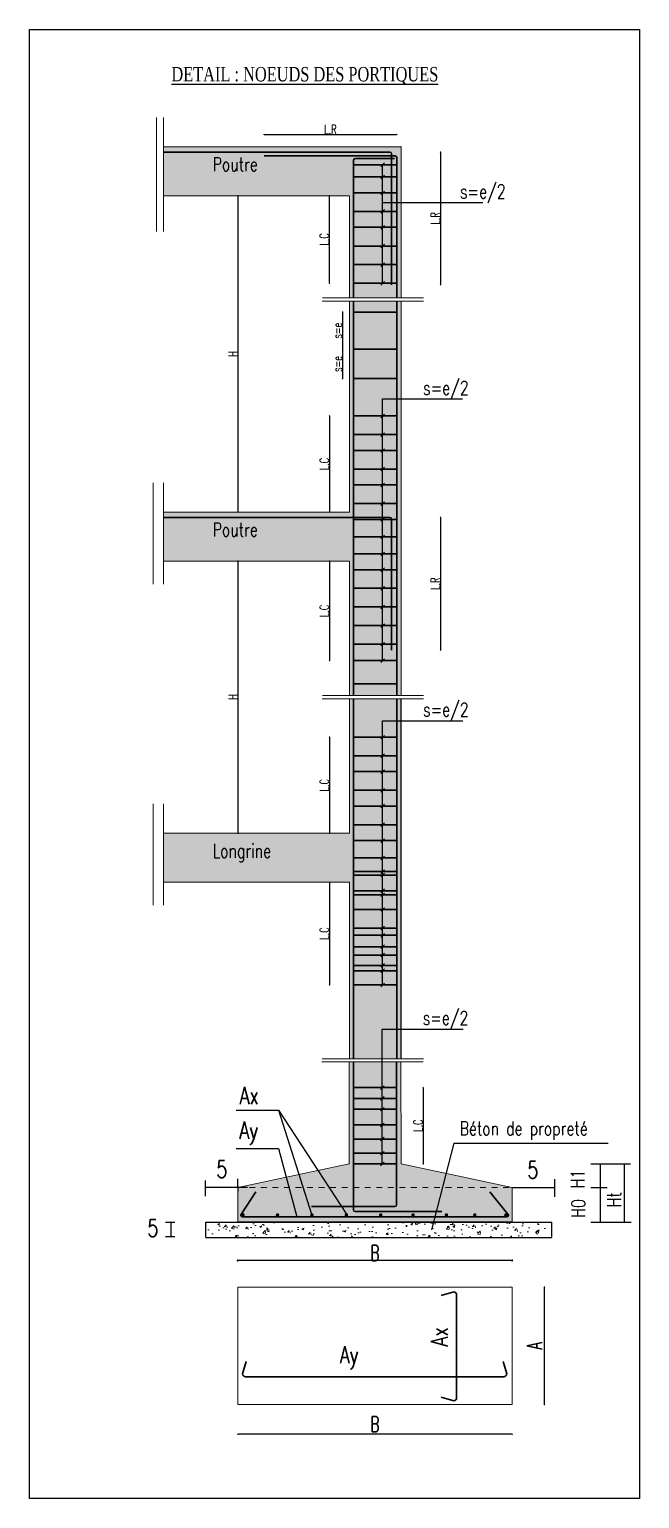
# Model space of a CAD drawing. Header units: metres. Extents: x 3058.8 to 3152.5, y 1532.5 to 1596.5.
# Drawn here: x 3064.97 to 3075.55, y 1567.38 to 1592.84 of the extents above; entities that cross this region are included whole.
import ezdxf

# ---------------------------------------------------------------- set-up
doc = ezdxf.new("R2010")
doc.units = ezdxf.units.M
doc.linetypes.add('GrPointillés', pattern=[0.4, 0.1, -0.1, 0.1, -0.1])
for name, color, linetype, lineweight in [('COTA', 1, 'Continuous', 0), ('EPM ARMATURES INFERIEURES', 140, 'Continuous', 25), ('EPM COUPES', 5, 'Continuous', 53), ('EPM HACHURES 1', 251, 'Continuous', 9), ('EPM LIGNE018', 60, 'Continuous', 18)]:
    doc.layers.add(name, color=color, linetype=linetype, lineweight=lineweight)
doc.styles.add('GrAnnotations', font='romantic.ttf', dxfattribs={"width": 0.65})
doc.styles.add('GrCotations', font='romant.shx', dxfattribs={"width": 0.65})

# ---------------------------------------------------------------- blocks, each defined once
blk = doc.blocks.new('COT')
at = {"layer": 'COTA'}
for p, q in [((-1, 0), (1, 0)), ((0, -1), (0, 1))]:
    blk.add_line(p, q, dxfattribs=at)
at = {"layer": 'COTA', "color": 4}
blk.add_line((-0.7, -0.7), (0.7, 0.7), dxfattribs=at)
blk = doc.blocks.new('DP')
at = {"layer": 'EPM HACHURES 1'}
h = blk.add_hatch(dxfattribs=at)
h.set_pattern_fill('AR-CONC', color=256, scale=0.2, style=0)
h.set_pattern_definition([(50, (-6986.9, -6319.582), (36.4369, -3.1878), [3.81, -41.91]), (355, (-6986.9, -6319.582), (-7.0486, 38.2113), [3.048, -33.528]), (100.451, (-6983.864, -6319.848), (29.3885, 35.0233), [3.238, -35.618]), (46.184, (-6986.9, -6309.422), (54.2158, -8.4085), [5.715, -62.865]), (96.6356, (-6982.38, -6310.123), (47.4808, 49.485), [4.857, -53.427]), (351.184, (-6986.9, -6309.42), (47.481, 49.485), [4.572, -50.292]), (21, (-6981.82, -6311.962), (30.323, -20.4531), [3.81, -41.91]), (326, (-6981.82, -6311.962), (12.3604, 36.8376), [3.048, -33.528]), (71.4514, (-6979.293, -6313.667), (42.6833, 16.3846), [3.238, -35.618]), (37.5, (-6986.9, -6319.582), (0.61772, 16.911), [0, -33.1216, 0, -34.036, 0, -33.655]), (7.5, (-6986.9, -6319.582), (13.36393, 20.0361), [0, -19.4056, 0, -32.3596, 0, -12.827]), (327.5, (-6998.229, -6319.582), (27.11812, -1.14575), [0, -12.7, 0, -39.624, 0, -52.578]), (317.5, (-7003.309, -6319.582), (29.62584, 5.0853), [0, -16.51, 0, -26.3144, 0, -37.338])])
h.paths.add_polyline_path([(-6780.9, -5436.5), (-6784.6, -5436.5), (-6784.6, -5519.1), (-6780.9, -5519.1)])
h.paths.add_polyline_path([(-6789.1, -5414.3), (-6796.9, -5414.3), (-6796.9, -5428), (-6789.1, -5428)], flags=17)
h.paths.add_polyline_path([(-6789.1, -5428), (-6796.9, -5428), (-6796.9, -5436.5), (-6789.1, -5436.5)], flags=17)
h.paths.add_polyline_path([(-6789.1, -5436.5), (-6796.9, -5436.5), (-6796.9, -5444.2), (-6789.1, -5444.2)], flags=17)
h.paths.add_polyline_path([(-6789.1, -5444.2), (-6796.9, -5444.2), (-6796.9, -5457.9), (-6789.1, -5457.9)], flags=17)
h.paths.add_polyline_path([(-6784.6, -6152.4), (-6797.2, -6152.4), (-6797.2, -6178.1), (-6784.6, -6178.1)], flags=0)
h.paths.add_polyline_path([(-6784.6, -6114.2), (-6822, -6114.2), (-6822, -6178.1), (-6797.2, -6178.1), (-6797.2, -6152.4), (-6784.6, -6152.4)], flags=17)
h.paths.add_polyline_path([(-6741.5, -6277.6), (-6744.6, -6289.6), (-6684.7, -6289.6)], flags=17)
h.paths.add_polyline_path([(-6684.7, -6289.6), (-6744.6, -6289.6), (-6751.1, -6315.1), (-6689.3, -6315.1, 0.73039), (-6688.5, -6312.4, -0.73039), (-6689.3, -6315.1), (-6751.1, -6315.1), (-6752.3, -6319.6), (-6684.7, -6319.6)], flags=16)
h.paths.add_polyline_path([(-6716.3, -6313.5, -1), (-6717.7, -6313.5, -1)], flags=0)
h.paths.add_polyline_path([(-6740.8, -6313.5, -1), (-6742.3, -6313.5, -1)], flags=0)
h.paths.add_polyline_path([(-6689.3, -6313.5, -1), (-6690.8, -6313.5, -1)], flags=0)
h.paths.add_polyline_path([(-6741.5, -6277.6), (-6780.9, -6269.3), (-6781.1, -6180.9), (-6784.8, -6180.9), (-6784.8, -6289.6), (-6744.6, -6289.6)], flags=17)
h.paths.add_polyline_path([(-6878, -6289.6), (-6922.3, -6289.6), (-6922.3, -6293.3), (-6922.3, -6319.6), (-6752.3, -6319.6), (-6751.1, -6315.1), (-6918.2, -6315.1, -0.700013), (-6919.2, -6312.5, 0.700013), (-6918.2, -6315.1), (-6871.1, -6315.1)], flags=17)
h.paths.add_polyline_path([(-6887.2, -6313.5, -1), (-6888.7, -6313.5, -1)], flags=0)
h.paths.add_polyline_path([(-6917.1, -6313.5, -1), (-6918.6, -6313.5, -1)], flags=0)
h.paths.add_polyline_path([(-6822.1, -6289.6), (-6843.5, -6289.6), (-6832.6, -6306.1), (-6822.1, -6306.1)], flags=0)
h.paths.add_polyline_path([(-6843.5, -6289.6), (-6865.8, -6289.6), (-6858.4, -6312.8, -0.508062), (-6857.4, -6313.5, -1), (-6858.9, -6313.5, -0.326206), (-6858.4, -6312.8), (-6865.8, -6289.6), (-6878, -6289.6), (-6871.1, -6315.1), (-6751.1, -6315.1), (-6750, -6310.6), (-6820.7, -6310.6, -0.414214), (-6822.1, -6309.1), (-6822.1, -6306.1), (-6832.6, -6306.1), (-6828.3, -6312.8, -0.414214), (-6827.5, -6313.5, -1), (-6829, -6313.5, -0.414214), (-6828.3, -6312.8)], flags=16)
h.paths.add_polyline_path([(-6797.7, -6313.5, -1), (-6799.2, -6313.5, -1)], flags=0)
h.paths.add_polyline_path([(-6771.2, -6313.5, -1), (-6769.7, -6313.5, -1)], flags=0)
h.paths.add_polyline_path([(-6797.2, -6247.8), (-6822.1, -6247.8), (-6822.1, -6260), (-6797.2, -6260)], flags=17)
h.paths.add_polyline_path([(-6797.2, -6260), (-6822.1, -6260), (-6822.1, -6269.3), (-6797.2, -6269.3)], flags=17)
h.paths.add_polyline_path([(-6784.8, -6269.3), (-6822.1, -6269.3), (-6822.1, -6289.6), (-6784.8, -6289.6)], flags=16)
h.paths.add_polyline_path([(-6784.8, -6180.9), (-6797.2, -6180.9), (-6797.2, -6203.2), (-6784.8, -6203.2)], flags=17)
h.paths.add_polyline_path([(-6797.2, -6203.2), (-6822.1, -6203.2), (-6822.1, -6212.5), (-6797.2, -6212.5)], flags=16)
h.paths.add_polyline_path([(-6797.2, -6212.5), (-6822.1, -6212.5), (-6822.1, -6221.8), (-6797.2, -6221.8)], flags=17)
h.paths.add_polyline_path([(-6797.2, -6221.8), (-6822.1, -6221.8), (-6822.1, -6247.8), (-6797.2, -6247.8)], flags=17)
h.paths.add_polyline_path([(-6789.1, -5710.9), (-6796.9, -5710.9), (-6796.9, -5726), (-6789.1, -5726)])
h.paths.add_polyline_path([(-6796.9, -5802.9), (-6822, -5802.9), (-6822, -5819.1), (-6796.9, -5819.1)])
h.paths.add_polyline_path([(-6784.6, -6114.2), (-6822, -6114.2), (-6822, -6178.1), (-6797.2, -6178.1), (-6797.2, -6152.4), (-6784.6, -6152.4)], flags=16)
h.paths.add_polyline_path([(-6878, -6289.6), (-6922.3, -6289.6), (-6922.3, -6293.3), (-6922.3, -6319.6), (-6752.3, -6319.6), (-6751.1, -6315.1), (-6918.2, -6315.1, -0.700013), (-6919.2, -6312.5, 0.700013), (-6918.2, -6315.1), (-6871.1, -6315.1)], flags=16)
h.paths.add_polyline_path([(-6887.2, -6313.5, -1), (-6888.7, -6313.5, -1)], flags=0)
h.paths.add_polyline_path([(-6917.1, -6313.5, -1), (-6918.6, -6313.5, -1)], flags=0)
h.paths.add_polyline_path([(-6865.8, -6289.6), (-6878, -6289.6), (-6871.1, -6315.1), (-6751.1, -6315.1), (-6750, -6310.6), (-6820.7, -6310.6, -0.414214), (-6822.1, -6309.1), (-6822.1, -6306.1), (-6832.6, -6306.1), (-6828.3, -6312.8, -0.414214), (-6827.5, -6313.5, -1), (-6829, -6313.5, -0.414214), (-6828.3, -6312.8), (-6843.5, -6289.6), (-6865.8, -6289.6), (-6858.4, -6312.8, -0.508062), (-6857.4, -6313.5, -1), (-6858.9, -6313.5, -0.326206), (-6858.4, -6312.8)], flags=17)
h.paths.add_polyline_path([(-6797.7, -6313.5, -1), (-6799.2, -6313.5, -1)], flags=0)
h.paths.add_polyline_path([(-6771.2, -6313.5, -1), (-6769.7, -6313.5, -1)], flags=0)
h.paths.add_polyline_path([(-6822.1, -6289.6), (-6843.5, -6289.6), (-6832.6, -6306.1), (-6822.1, -6306.1)], flags=16)
h.paths.add_polyline_path([(-6784.8, -6269.3), (-6797.2, -6269.3), (-6797.2, -6180.9), (-6825.9, -6180.9), (-6825.9, -6269.3), (-6922.3, -6289.6), (-6922.3, -6319.6), (-6684.7, -6319.6), (-6684.7, -6289.6), (-6780.9, -6269.3), (-6781.1, -6180.9), (-6784.8, -6180.9), (-6784.8, -6304.7, -0.414214), (-6786.3, -6306.1, 0.414214), (-6784.8, -6304.7)])
h.paths.add_polyline_path([(-6689.3, -6315.1, 0.73039), (-6688.5, -6312.4, -0.73039), (-6689.3, -6315.1), (-6918.2, -6315.1, -0.700013), (-6919.2, -6312.5, 0.700013), (-6918.2, -6315.1)], flags=16)
h.paths.add_polyline_path([(-6827.5, -6313.5, -1), (-6829, -6313.5, -1)], flags=0)
h.paths.add_polyline_path([(-6857.4, -6313.5, -1), (-6858.9, -6313.5, -1)], flags=0)
h.paths.add_polyline_path([(-6740.8, -6313.5, -1), (-6742.3, -6313.5, -1)], flags=0)
h.paths.add_polyline_path([(-6717.7, -6313.5, -1), (-6716.3, -6313.5, -1)], flags=0)
h.paths.add_polyline_path([(-6690.8, -6313.5, -1), (-6689.3, -6313.5, -1)], flags=0)
h.paths.add_polyline_path([(-6684.7, -6289.6), (-6744.6, -6289.6), (-6751.1, -6315.1), (-6689.3, -6315.1, 0.73039), (-6688.5, -6312.4, -0.73039), (-6689.3, -6315.1), (-6751.1, -6315.1), (-6752.3, -6319.6), (-6684.7, -6319.6)], flags=17)
h.paths.add_polyline_path([(-6741.5, -6277.6), (-6744.6, -6289.6), (-6684.7, -6289.6)])
h.paths.add_polyline_path([(-6797.2, -6260), (-6822.1, -6260), (-6822.1, -6269.3), (-6797.2, -6269.3)], flags=16)
h.paths.add_polyline_path([(-6797.2, -6247.8), (-6822.1, -6247.8), (-6822.1, -6260), (-6797.2, -6260)], flags=17)
h.paths.add_polyline_path([(-6797.2, -6221.8), (-6822.1, -6221.8), (-6822.1, -6247.8), (-6797.2, -6247.8)], flags=16)
h.paths.add_polyline_path([(-6797.2, -6212.5), (-6822.1, -6212.5), (-6822.1, -6221.8), (-6797.2, -6221.8)], flags=16)
h.paths.add_polyline_path([(-6797.2, -6203.2), (-6822.1, -6203.2), (-6822.1, -6212.5), (-6797.2, -6212.5)], flags=17)
h.paths.add_polyline_path([(-6784.8, -6203.2), (-6797.2, -6203.2), (-6797.2, -6212.5), (-6784.8, -6212.5)], flags=17)
h.paths.add_polyline_path([(-6784.8, -6212.5), (-6797.2, -6212.5), (-6797.2, -6221.8), (-6784.8, -6221.8)], flags=17)
h.paths.add_polyline_path([(-6784.8, -6221.8), (-6797.2, -6221.8), (-6797.2, -6235.5), (-6784.8, -6235.5)], flags=17)
h.paths.add_polyline_path([(-6784.8, -6235.5), (-6797.2, -6235.5), (-6797.2, -6247.8), (-6784.8, -6247.8)], flags=17)
h.paths.add_polyline_path([(-6784.8, -6247.8), (-6797.2, -6247.8), (-6797.2, -6260), (-6784.8, -6260)], flags=17)
h.paths.add_polyline_path([(-6784.8, -6260), (-6797.2, -6260), (-6797.2, -6269.3), (-6784.8, -6269.3)], flags=17)
h.paths.add_polyline_path([(-6784.8, -6269.3), (-6822.1, -6269.3), (-6822.1, -6289.6), (-6784.8, -6289.6)], flags=17)
h.paths.add_polyline_path([(-6741.5, -6277.6), (-6780.9, -6269.3), (-6781.1, -6180.9), (-6784.8, -6180.9), (-6784.8, -6289.6), (-6744.6, -6289.6)], flags=16)
h.paths.add_polyline_path([(-6797.2, -6152.4), (-6784.6, -6152.4), (-6784.6, -6102), (-6796.9, -6102), (-6796.9, -6114.2), (-6822, -6114.2), (-6822, -6178.1), (-6797.2, -6178.1)])
h.paths.add_polyline_path([(-6780.9, -5885.3), (-6784.6, -5885.3), (-6784.6, -6152.4), (-6780.9, -6152.4)])
h.paths.add_polyline_path([(-6780.9, -6152.4), (-6784.6, -6152.4), (-6784.6, -6178.1), (-6780.9, -6178.1)])
h.paths.add_polyline_path([(-6822, -5866.5), (-6825.7, -5866.5), (-6825.7, -5982.8), (-6986.9, -5982.8), (-6986.9, -6025.2), (-6825.7, -6025.2), (-6825.7, -6178.1), (-6822, -6178.1)])
h.paths.add_polyline_path([(-6796.9, -6102), (-6822, -6102), (-6822, -6114.2), (-6796.9, -6114.2)], flags=17)
h.paths.add_polyline_path([(-6796.9, -6097.3), (-6822, -6097.3), (-6822, -6102), (-6796.9, -6102)])
h.paths.add_polyline_path([(-6796.9, -6088.3), (-6822, -6088.3), (-6822, -6097.3), (-6796.9, -6097.3)])
h.paths.add_polyline_path([(-6796.9, -6081.1), (-6822, -6081.1), (-6822, -6088.3), (-6796.9, -6088.3)])
h.paths.add_polyline_path([(-6796.9, -6071.2), (-6822, -6071.2), (-6822, -6081.1), (-6796.9, -6081.1)])
h.paths.add_polyline_path([(-6796.9, -6065), (-6822, -6065), (-6822, -6071.2), (-6796.9, -6071.2)])
h.paths.add_polyline_path([(-6796.9, -6048.8), (-6822, -6048.8), (-6822, -6065), (-6796.9, -6065)])
h.paths.add_polyline_path([(-6796.9, -6036.1), (-6822, -6036.1), (-6822, -6048.8), (-6796.9, -6048.8)])
h.paths.add_polyline_path([(-6796.9, -6032.7), (-6822, -6032.7), (-6822, -6036.1), (-6796.9, -6036.1)])
h.paths.add_polyline_path([(-6796.9, -6019), (-6822, -6019), (-6822, -6032.7), (-6796.9, -6032.7)])
h.paths.add_polyline_path([(-6796.9, -6016.1), (-6822, -6016.1), (-6822, -6019), (-6796.9, -6019)])
h.paths.add_polyline_path([(-6796.9, -6004.2), (-6822, -6004.2), (-6822, -6016.1), (-6796.9, -6016.1)])
h.paths.add_polyline_path([(-6796.9, -5989.1), (-6822, -5989.1), (-6822, -6004.2), (-6796.9, -6004.2)])
h.paths.add_polyline_path([(-6796.9, -5975.4), (-6822, -5975.4), (-6822, -5989.1), (-6796.9, -5989.1)])
h.paths.add_polyline_path([(-6796.9, -5959.3), (-6822, -5959.3), (-6822, -5975.4), (-6796.9, -5975.4)])
h.paths.add_polyline_path([(-6796.9, -5945.6), (-6822, -5945.6), (-6822, -5959.3), (-6796.9, -5959.3)])
h.paths.add_polyline_path([(-6796.9, -5929.4), (-6822, -5929.4), (-6822, -5945.6), (-6796.9, -5945.6)])
h.paths.add_polyline_path([(-6796.9, -5915.7), (-6822, -5915.7), (-6822, -5929.4), (-6796.9, -5929.4)])
h.paths.add_polyline_path([(-6796.9, -5899.5), (-6822, -5899.5), (-6822, -5915.7), (-6796.9, -5915.7)])
h.paths.add_polyline_path([(-6784.6, -5899.5), (-6796.9, -5899.5), (-6796.9, -5915.7), (-6784.6, -5915.7)])
h.paths.add_polyline_path([(-6784.6, -5915.7), (-6796.9, -5915.7), (-6796.9, -5929.4), (-6784.6, -5929.4)])
h.paths.add_polyline_path([(-6784.6, -5929.4), (-6796.9, -5929.4), (-6796.9, -5945.6), (-6784.6, -5945.6)])
h.paths.add_polyline_path([(-6784.6, -5945.6), (-6796.9, -5945.6), (-6796.9, -5959.3), (-6784.6, -5959.3)])
h.paths.add_polyline_path([(-6784.6, -5959.3), (-6796.9, -5959.3), (-6796.9, -5975.4), (-6784.6, -5975.4)])
h.paths.add_polyline_path([(-6784.6, -5975.4), (-6796.9, -5975.4), (-6796.9, -5989.1), (-6784.6, -5989.1)])
h.paths.add_polyline_path([(-6784.6, -5989.1), (-6796.9, -5989.1), (-6796.9, -6004.2), (-6784.6, -6004.2)])
h.paths.add_polyline_path([(-6784.6, -6004.2), (-6796.9, -6004.2), (-6796.9, -6016.1), (-6784.6, -6016.1)])
h.paths.add_polyline_path([(-6784.6, -6016.1), (-6796.9, -6016.1), (-6796.9, -6019), (-6784.6, -6019)])
h.paths.add_polyline_path([(-6784.6, -6019), (-6796.9, -6019), (-6796.9, -6032.7), (-6784.6, -6032.7)])
h.paths.add_polyline_path([(-6784.6, -6032.7), (-6796.9, -6032.7), (-6796.9, -6036.1), (-6784.6, -6036.1)])
h.paths.add_polyline_path([(-6784.6, -6036.1), (-6796.9, -6036.1), (-6796.9, -6048.8), (-6784.6, -6048.8)])
h.paths.add_polyline_path([(-6784.6, -6048.8), (-6796.9, -6048.8), (-6796.9, -6065), (-6784.6, -6065)])
h.paths.add_polyline_path([(-6784.6, -6065), (-6796.9, -6065), (-6796.9, -6071.2), (-6784.6, -6071.2)])
h.paths.add_polyline_path([(-6784.6, -6071.2), (-6796.9, -6071.2), (-6796.9, -6081.1), (-6784.6, -6081.1)])
h.paths.add_polyline_path([(-6784.6, -6081.1), (-6796.9, -6081.1), (-6796.9, -6097.3), (-6784.6, -6097.3)])
h.paths.add_polyline_path([(-6784.6, -6097.3), (-6796.9, -6097.3), (-6796.9, -6102), (-6784.6, -6102)])
h.paths.add_polyline_path([(-6784.6, -5866.5), (-6822, -5866.5), (-6822, -5899.5), (-6796.9, -5899.5), (-6796.9, -5885.3), (-6784.6, -5885.3)])
h.paths.add_polyline_path([(-6784.6, -5885.3), (-6796.9, -5885.3), (-6796.9, -5899.5), (-6784.6, -5899.5)], flags=17)
h.paths.add_polyline_path([(-6780.9, -5866.5), (-6784.6, -5866.5), (-6784.6, -5885.3), (-6780.9, -5885.3)])
h.paths.add_polyline_path([(-6784.6, -5853.3), (-6822, -5853.3), (-6822, -5863.6), (-6784.6, -5863.6)])
h.paths.add_polyline_path([(-6822, -5709.2), (-6986.9, -5709.2), (-6986.9, -5747), (-6825.7, -5747), (-6825.7, -5863.6), (-6822, -5863.6)])
h.paths.add_polyline_path([(-6780.9, -5606.6), (-6784.6, -5606.6), (-6784.6, -5863.6), (-6780.9, -5863.6)])
h.paths.add_polyline_path([(-6784.6, -5833.3), (-6822, -5833.3), (-6822, -5853.3), (-6784.6, -5853.3)])
h.paths.add_polyline_path([(-6796.9, -5819.1), (-6822, -5819.1), (-6822, -5833.3), (-6796.9, -5833.3)])
h.paths.add_polyline_path([(-6784.6, -5819.1), (-6796.9, -5819.1), (-6796.9, -5833.3), (-6784.6, -5833.3)])
h.paths.add_polyline_path([(-6789.1, -5802.9), (-6796.9, -5802.9), (-6796.9, -5819.1), (-6789.1, -5819.1)])
h.paths.add_polyline_path([(-6784.6, -5802.9), (-6789.1, -5802.9), (-6789.1, -5819.1), (-6784.6, -5819.1)])
h.paths.add_polyline_path([(-6784.6, -5786.8), (-6789.1, -5786.8), (-6789.1, -5802.9), (-6784.6, -5802.9)])
h.paths.add_polyline_path([(-6789.1, -5786.8), (-6796.9, -5786.8), (-6796.9, -5802.9), (-6789.1, -5802.9)])
h.paths.add_polyline_path([(-6796.9, -5786.8), (-6822, -5786.8), (-6822, -5802.9), (-6796.9, -5802.9)])
h.paths.add_polyline_path([(-6796.9, -5770.6), (-6822, -5770.6), (-6822, -5786.8), (-6796.9, -5786.8)])
h.paths.add_polyline_path([(-6789.1, -5770.6), (-6796.9, -5770.6), (-6796.9, -5786.8), (-6789.1, -5786.8)])
h.paths.add_polyline_path([(-6784.6, -5770.6), (-6789.1, -5770.6), (-6789.1, -5786.8), (-6784.6, -5786.8)])
h.paths.add_polyline_path([(-6784.6, -5754.5), (-6789.1, -5754.5), (-6789.1, -5770.6), (-6784.6, -5770.6)])
h.paths.add_polyline_path([(-6789.1, -5754.5), (-6796.9, -5754.5), (-6796.9, -5770.6), (-6789.1, -5770.6)])
h.paths.add_polyline_path([(-6796.9, -5754.5), (-6822, -5754.5), (-6822, -5770.6), (-6796.9, -5770.6)])
h.paths.add_polyline_path([(-6796.9, -5740.8), (-6822, -5740.8), (-6822, -5754.5), (-6796.9, -5754.5)])
h.paths.add_polyline_path([(-6789.1, -5740.8), (-6796.9, -5740.8), (-6796.9, -5754.5), (-6789.1, -5754.5)])
h.paths.add_polyline_path([(-6784.6, -5740.8), (-6789.1, -5740.8), (-6789.1, -5754.5), (-6784.6, -5754.5)])
h.paths.add_polyline_path([(-6784.6, -5726), (-6789.1, -5726), (-6789.1, -5740.8), (-6784.6, -5740.8)])
h.paths.add_polyline_path([(-6789.1, -5726), (-6796.9, -5726), (-6796.9, -5740.8), (-6789.1, -5740.8)])
h.paths.add_polyline_path([(-6796.9, -5726), (-6822, -5726), (-6822, -5740.8), (-6796.9, -5740.8)])
h.paths.add_polyline_path([(-6796.9, -5710.9), (-6822, -5710.9), (-6822, -5726), (-6796.9, -5726)])
h.paths.add_polyline_path([(-6784.6, -5710.9), (-6789.1, -5710.9), (-6789.1, -5726), (-6784.6, -5726)])
h.paths.add_polyline_path([(-6822, -5584.1), (-6822, -5522), (-6825.7, -5522), (-6825.7, -5584.1), (-6825.7, -5704.6), (-6986.9, -5704.6), (-6986.9, -5709.2), (-6822, -5709.2)])
h.paths.add_polyline_path([(-6796.9, -5697.2), (-6822, -5697.2), (-6822, -5709.2), (-6796.9, -5709.2)])
h.paths.add_polyline_path([(-6784.6, -5697.2), (-6796.9, -5697.2), (-6796.9, -5709.2), (-6790.6, -5709.2, -0.414214), (-6789.1, -5710.7), (-6789.1, -5710.9), (-6784.6, -5710.9)])
h.paths.add_polyline_path([(-6784.6, -5681.1), (-6796.9, -5681.1), (-6796.9, -5697.2), (-6784.6, -5697.2)])
h.paths.add_polyline_path([(-6796.9, -5681.1), (-6822, -5681.1), (-6822, -5697.2), (-6796.9, -5697.2)])
h.paths.add_polyline_path([(-6796.9, -5667.4), (-6822, -5667.4), (-6822, -5681.1), (-6796.9, -5681.1)])
h.paths.add_polyline_path([(-6784.6, -5667.4), (-6796.9, -5667.4), (-6796.9, -5681.1), (-6784.6, -5681.1)])
h.paths.add_polyline_path([(-6796.9, -5651.2), (-6822, -5651.2), (-6822, -5667.4), (-6796.9, -5667.4)])
h.paths.add_polyline_path([(-6784.6, -5651.2), (-6796.9, -5651.2), (-6796.9, -5667.4), (-6784.6, -5667.4)])
h.paths.add_polyline_path([(-6796.9, -5637.5), (-6822, -5637.5), (-6822, -5651.2), (-6796.9, -5651.2)])
h.paths.add_polyline_path([(-6784.6, -5637.5), (-6796.9, -5637.5), (-6796.9, -5651.2), (-6784.6, -5651.2)])
h.paths.add_polyline_path([(-6796.9, -5621.3), (-6822, -5621.3), (-6822, -5637.5), (-6796.9, -5637.5)])
h.paths.add_polyline_path([(-6784.6, -5621.3), (-6796.9, -5621.3), (-6796.9, -5637.5), (-6784.6, -5637.5)])
h.paths.add_polyline_path([(-6796.9, -5606.6), (-6784.6, -5606.6), (-6784.6, -5589), (-6822, -5589), (-6822, -5621.3), (-6796.9, -5621.3)])
h.paths.add_polyline_path([(-6784.6, -5606.6), (-6796.9, -5606.6), (-6796.9, -5621.3), (-6784.6, -5621.3)], flags=17)
h.paths.add_polyline_path([(-6784.6, -5563.6), (-6822, -5563.6), (-6822, -5584.1), (-6822, -5589), (-6784.6, -5589)])
h.paths.add_polyline_path([(-6784.6, -5531.3), (-6822, -5531.3), (-6822, -5563.6), (-6784.6, -5563.6)])
h.paths.add_polyline_path([(-6784.6, -5522), (-6822, -5522), (-6822, -5531.3), (-6784.6, -5531.3)])
h.paths.add_polyline_path([(-6780.9, -5522), (-6784.6, -5522), (-6784.6, -5606.6), (-6780.9, -5606.6)])
h.paths.add_polyline_path([(-6784.6, -5506.4), (-6822, -5506.4), (-6822, -5519.1), (-6784.6, -5519.1)])
h.paths.add_polyline_path([(-6796.9, -5490.2), (-6822, -5490.2), (-6822, -5506.4), (-6796.9, -5506.4)], flags=17)
h.paths.add_polyline_path([(-6796.9, -5474.1), (-6822, -5474.1), (-6822, -5490.2), (-6796.9, -5490.2)], flags=17)
h.paths.add_polyline_path([(-6796.9, -5457.9), (-6822, -5457.9), (-6822, -5474.1), (-6796.9, -5474.1)], flags=17)
h.paths.add_polyline_path([(-6796.9, -5444.2), (-6822, -5444.2), (-6822, -5457.9), (-6796.9, -5457.9)], flags=17)
h.paths.add_polyline_path([(-6796.9, -5428), (-6822, -5428), (-6822, -5444.2), (-6796.9, -5444.2)], flags=17)
h.paths.add_polyline_path([(-6796.9, -5414.3), (-6822, -5414.3), (-6822, -5428), (-6796.9, -5428)], flags=17)
h.paths.add_polyline_path([(-6796.9, -5403.7), (-6822, -5403.7), (-6822, -5414.3), (-6796.9, -5414.3)], flags=17)
h.paths.add_polyline_path([(-6789.1, -5398.2), (-6820.5, -5398.2, 0.414214), (-6822, -5399.7), (-6822, -5403.7), (-6789.1, -5403.7)], flags=17)
h.paths.add_polyline_path([(-6789.1, -5403.7), (-6796.9, -5403.7), (-6796.9, -5414.3), (-6789.1, -5414.3)], flags=17)
h.paths.add_polyline_path([(-6784.6, -5403.7), (-6789.1, -5403.7), (-6789.1, -5414.3), (-6784.6, -5414.3)], flags=17)
h.paths.add_polyline_path([(-6784.6, -5397.5, 0.414214), (-6786.1, -5396), (-6789.1, -5396), (-6789.1, -5403.7), (-6784.6, -5403.7)], flags=17)
h.paths.add_polyline_path([(-6780.9, -5388.1), (-6781, -5388.1), (-6986.9, -5388.1), (-6986.9, -5392.7), (-6790.6, -5392.7, -0.414214), (-6789.1, -5394.2), (-6789.1, -5396), (-6786.1, -5396, -0.414214), (-6784.6, -5397.5), (-6784.6, -5403.7), (-6784.6, -5436.5), (-6780.9, -5436.5)])
h.paths.add_polyline_path([(-6784.6, -5414.3), (-6789.1, -5414.3), (-6789.1, -5428), (-6784.6, -5428)], flags=17)
h.paths.add_polyline_path([(-6784.6, -5428), (-6789.1, -5428), (-6789.1, -5436.5), (-6784.6, -5436.5)], flags=17)
h.paths.add_polyline_path([(-6784.6, -5436.5), (-6789.1, -5436.5), (-6789.1, -5444.2), (-6784.6, -5444.2)])
h.paths.add_polyline_path([(-6784.6, -5444.2), (-6789.1, -5444.2), (-6789.1, -5457.9), (-6784.6, -5457.9)])
h.paths.add_polyline_path([(-6784.6, -5457.9), (-6789.1, -5457.9), (-6789.1, -5474.1), (-6784.6, -5474.1)])
h.paths.add_polyline_path([(-6789.1, -5457.9), (-6796.9, -5457.9), (-6796.9, -5474.1), (-6789.1, -5474.1)], flags=17)
h.paths.add_polyline_path([(-6789.1, -5474.1), (-6796.9, -5474.1), (-6796.9, -5490.2), (-6789.1, -5490.2)], flags=17)
h.paths.add_polyline_path([(-6784.6, -5474.1), (-6789.1, -5474.1), (-6789.1, -5490.2), (-6784.6, -5490.2)])
h.paths.add_polyline_path([(-6784.6, -5490.2), (-6789.1, -5490.2), (-6789.1, -5506.4), (-6784.6, -5506.4)])
h.paths.add_polyline_path([(-6789.1, -5490.2), (-6796.9, -5490.2), (-6796.9, -5506.4), (-6789.1, -5506.4)], flags=17)
h.paths.add_polyline_path([(-6822, -5403.7), (-6822, -5399.7, -0.414214), (-6820.5, -5398.2), (-6789.1, -5398.2), (-6789.1, -5394.2, 0.414214), (-6790.6, -5392.7), (-6986.9, -5392.7), (-6986.9, -5430.5), (-6825.7, -5430.5), (-6825.7, -5519.1), (-6822, -5519.1)])
h.paths.add_polyline_path([(-6947.1, -5414.1), (-6906.6, -5414.1), (-6906.6, -5396.2), (-6947.1, -5396.2)], flags=24)
h.paths.add_polyline_path([(-6947.1, -5729), (-6906.6, -5729), (-6906.6, -5711.2), (-6947.1, -5711.2)], flags=24)
h.paths.add_polyline_path([(-6948.2, -6011.8), (-6891.7, -6011.8), (-6891.7, -5987.8), (-6948.2, -5987.8)], flags=24)
h = blk.add_hatch(dxfattribs=at)
h.set_pattern_fill('AR-CONC', color=256, scale=0.1, style=0)
h.set_pattern_definition([(50, (-6950.017, -6332.948), (18.2185, -1.5939), [1.905, -20.955]), (355, (-6950.017, -6332.948), (-3.5243, 19.1057), [1.524, -16.764]), (100.451, (-6948.5, -6333.081), (14.6943, 17.5117), [1.619, -17.809]), (46.184, (-6950.017, -6327.868), (27.1079, -4.2042), [2.8575, -31.4325]), (96.636, (-6947.758, -6328.22), (23.7404, 24.7426), [2.4285, -26.7135]), (351.184, (-6950.017, -6327.868), (23.7405, 24.7425), [2.286, -25.146]), (21, (-6947.477, -6329.138), (15.1615, -10.22655), [1.905, -20.955]), (326, (-6947.477, -6329.138), (6.1802, 18.4188), [1.524, -16.764]), (71.4514, (-6946.214, -6329.99), (21.3416, 8.1923), [1.619, -17.809]), (37.5, (-6950.0175, -6332.9484), (0.30886, 8.4555), [0, -16.5608, 0, -17.018, 0, -16.8275]), (7.5, (-6950.0175, -6332.948), (6.68197, 10.01806), [0, -9.7028, 0, -16.1798, 0, -6.4135]), (327.5, (-6955.682, -6332.9484), (13.55906, -0.57287), [0, -6.35, 0, -19.812, 0, -26.289]), (317.5, (-6958.222, -6332.948), (14.8129, 2.54265), [0, -8.255, 0, -13.1572, 0, -18.669])])
h.paths.add_polyline_path([(-6650.2, -6332.9), (-6650.2, -6319.6), (-6950, -6319.6), (-6950, -6332.9)])
at = {"color": 0, "lineweight": -2, "transparency": 16777216}
for p, q in [((-6899.2, -5377.5), (-6785, -5377.5)), ((-6746.7, -5393.1), (-6746.7, -5507.3)), ((-6922, -5704.2), (-6922, -5430.9)), ((-6842.9, -5506), (-6842.9, -5430.9)), ((-6831.5, -5531.7), (-6831.5, -5563.2)), ((-6831.5, -5564), (-6831.5, -5588.6)), ((-6842.9, -5621.7), (-6842.9, -5704.2)), ((-6746.7, -5709.6), (-6746.7, -5823.8)), ((-6922, -5982.4), (-6922, -5747.4)), ((-6842.9, -5747.4), (-6842.9, -5832.9)), ((-6842.9, -5899.9), (-6842.9, -5982.4)), ((-6842.9, -6025.6), (-6842.9, -6113.8)), ((-6761.7, -6203.6), (-6761.7, -6268.9))]:
    blk.add_line(p, q, dxfattribs=at)
for p, q in [((-6780.9, -5388.1), (-6781, -5388.1)), ((-6795.2, -5402.1), (-6798.5, -5405.2)), ((-6796.9, -5506.4), (-6796.9, -5403.7)), ((-6795.2, -5412.8), (-6798.5, -5415.9)), ((-6795.2, -5426.5), (-6798.5, -5429.6)), ((-6795.2, -5442.6), (-6798.5, -5445.7)), ((-6796.9, -5436.5), (-6709.9, -5436.5)), ((-6795.2, -5456.3), (-6798.5, -5459.5)), ((-6795.2, -5472.5), (-6798.5, -5475.6)), ((-6795.2, -5488.7), (-6798.5, -5491.8)), ((-6795.2, -5504.8), (-6798.5, -5507.9)), ((-6796.9, -5833.3), (-6796.9, -5606.6)), ((-6796.9, -5606.6), (-6727.7, -5606.6)), ((-6795.2, -5619.8), (-6798.5, -5622.9)), ((-6795.2, -5635.9), (-6798.5, -5639)), ((-6795.2, -5649.7), (-6798.5, -5652.8)), ((-6795.2, -5665.8), (-6798.5, -5668.9)), ((-6795.2, -5679.5), (-6798.5, -5682.6)), ((-6795.2, -5695.7), (-6798.5, -5698.8)), ((-6795.2, -5709.4), (-6798.5, -5712.5)), ((-6795.2, -5724.5), (-6798.5, -5727.6)), ((-6795.2, -5739.2), (-6798.5, -5742.3)), ((-6795.2, -5752.9), (-6798.5, -5756)), ((-6795.2, -5769.1), (-6798.5, -5772.2)), ((-6795.2, -5785.2), (-6798.5, -5788.3)), ((-6795.2, -5801.4), (-6798.5, -5804.5)), ((-6795.2, -5817.5), (-6798.5, -5820.6)), ((-6795.2, -5831.7), (-6798.5, -5834.9)), ((-6780.9, -6178.1), (-6780.9, -5866.5)), ((-6796.9, -6114.2), (-6796.9, -5885.3)), ((-6796.9, -5885.3), (-6727.2, -5885.3)), ((-6795.2, -5898), (-6798.5, -5901.1)), ((-6795.2, -5914.1), (-6798.5, -5917.2)), ((-6795.2, -5927.8), (-6798.5, -5931)), ((-6795.2, -5944), (-6798.5, -5947.1)), ((-6795.2, -5957.7), (-6798.5, -5960.8)), ((-6795.2, -5973.9), (-6798.5, -5977)), ((-6795.2, -5987.6), (-6798.5, -5990.7)), ((-6795.2, -6002.7), (-6798.5, -6005.8)), ((-6795.2, -6014.6), (-6798.5, -6017.7)), ((-6795.2, -6017.4), (-6798.5, -6020.5)), ((-6795.2, -6031.1), (-6798.5, -6034.2)), ((-6795.2, -6034.6), (-6798.5, -6037.7)), ((-6795.2, -6047.3), (-6798.5, -6050.4)), ((-6795.2, -6063.4), (-6798.5, -6066.5)), ((-6795.2, -6069.7), (-6798.5, -6072.8)), ((-6795.2, -6079.6), (-6798.5, -6082.7)), ((-6795.2, -6086.7), (-6798.5, -6089.8)), ((-6795.2, -6095.7), (-6798.5, -6098.8)), ((-6795.2, -6100.4), (-6798.5, -6103.5)), ((-6795.2, -6112.7), (-6798.5, -6115.8)), ((-6797.2, -6269.3), (-6797.2, -6152.4)), ((-6797.2, -6152.4), (-6727.1, -6152.4)), ((-6795.5, -6201.6), (-6798.8, -6204.8)), ((-6795.5, -6211), (-6798.8, -6214.1)), ((-6923.7, -6222.8), (-6887.1, -6222.8)), ((-6887.1, -6222.8), (-6858.4, -6312.8)), ((-6887.1, -6222.8), (-6828.3, -6312.8)), ((-6795.5, -6220.3), (-6798.8, -6223.4)), ((-6795.5, -6234), (-6798.8, -6237.1)), ((-6795.5, -6246.2), (-6798.8, -6249.3)), ((-6923.7, -6255.8), (-6887.1, -6255.8)), ((-6887.1, -6255.8), (-6871.1, -6315.1)), ((-6795.5, -6258.4), (-6798.8, -6261.5)), ((-6754.1, -6326.5), (-6734.8, -6251.4)), ((-6734.8, -6251.4), (-6601.5, -6251.4)), ((-6795.5, -6267.7), (-6798.8, -6270.9)), ((-6616.4, -6269.3), (-6582.1, -6269.3)), ((-6608.1, -6319.6), (-6608.1, -6269.3)), ((-6587.6, -6269.3), (-6587.6, -6319.6)), ((-6950.7, -6283.5), (-6950.7, -6297.2)), ((-6922.3, -6289.6), (-6922.3, -6282.1)), ((-6648, -6282.6), (-6648, -6297.9)), ((-6914, -6289.6), (-6950.7, -6289.6)), ((-6922.3, -6289.6), (-6922.3, -6293.3)), ((-6684.7, -6289.6), (-6648, -6289.6)), ((-6616.4, -6289.6), (-6602.3, -6289.6)), ((-6985, -6319.8), (-6976.8, -6319.8)), ((-6980.5, -6319.8), (-6980.5, -6332.2)), ((-6950, -6319.6), (-6650.2, -6319.6)), ((-6950, -6332.9), (-6950, -6319.6)), ((-6684.7, -6319.6), (-6922.3, -6319.6)), ((-6650.2, -6332.9), (-6650.2, -6319.6)), ((-6616.4, -6319.6), (-6581.5, -6319.6)), ((-6985, -6332.2), (-6976.8, -6332.2)), ((-6950, -6332.9), (-6650.2, -6332.9)), ((-6685.5, -6352.9), (-6921.5, -6352.9)), ((-6656.6, -6477.3), (-6656.6, -6376.5)), ((-6685.1, -6503.5), (-6921.9, -6503.5))]:
    blk.add_line(p, q)
at = {"color": 5, "lineweight": 9}
for p, q in [((-6780.9, -5519.1), (-6780.9, -5388.1)), ((-6780.9, -5863.6), (-6780.9, -5522)), ((-6986.9, -5747), (-6825.7, -5747)), ((-6986.9, -5982.8), (-6825.7, -5982.8)), ((-6825.9, -6269.4), (-6825.9, -6180.9)), ((-6922.3, -6319.6), (-6922.3, -6289.6)), ((-6684.7, -6289.6), (-6684.7, -6319.6))]:
    blk.add_line(p, q, dxfattribs=at)
at = {"layer": 'Defpoints', "color": 0, "transparency": 16777216}
for p in [(-6784.6, -5377.5), (-6899.6, -5396), (-6789.1, -5392.7), (-6784.6, -5396), (-6922, -5430.5), (-6891.1, -5430.5), (-6842.9, -5430.5), (-6825.7, -5430.5), (-6825.7, -5506.4), (-6789.1, -5507.7), (-6746.7, -5507.7), (-6822, -5531.3), (-6831.5, -5563.6), (-6822, -5563.6), (-6822, -5563.6), (-6831.5, -5589), (-6822, -5589), (-6825.7, -5621.3), (-6842.9, -5704.6), (-6825.7, -5704.6), (-6825.7, -5704.6), (-6789.1, -5709.2), (-6922, -5747), (-6891.1, -5747), (-6825.7, -5747), (-6789.1, -5824.2), (-6746.7, -5824.2), (-6842.9, -5833.3), (-6825.7, -5833.3), (-6825.7, -5899.5), (-6842.9, -5982.8), (-6825.7, -5982.8), (-6825.7, -5982.8), (-6833.2, -6025.2), (-6842.9, -6114.2), (-6825.7, -6114.2), (-6781, -6203.2), (-6780.9, -6269.3), (-6761.7, -6269.3)]:
    blk.add_point(p, dxfattribs=at)
at = {"layer": 'EPM ARMATURES INFERIEURES', "lineweight": 30}
for p, q in [((-6790.6, -5392.7), (-6986.9, -5392.7)), ((-6786.1, -5396), (-6899.6, -5396)), ((-6789.1, -5394.2), (-6789.1, -5507.7)), ((-6822, -5403.7), (-6822, -5399.7)), ((-6822, -5403.7), (-6784.6, -5403.7)), ((-6822, -5519.1), (-6822, -5403.7)), ((-6820.5, -5398.2), (-6786.6, -5398.2)), ((-6784.6, -5403.7), (-6784.6, -5397.5)), ((-6784.6, -5519.1), (-6784.6, -5403.7)), ((-6822, -5414.3), (-6784.6, -5414.3)), ((-6822, -5428), (-6784.6, -5428)), ((-6822, -5444.2), (-6784.6, -5444.2)), ((-6822, -5457.9), (-6784.6, -5457.9)), ((-6822, -5474.1), (-6784.6, -5474.1)), ((-6822, -5490.2), (-6784.6, -5490.2)), ((-6822, -5506.4), (-6784.6, -5506.4)), ((-6822, -5584.1), (-6822, -5522)), ((-6784.6, -5863.6), (-6784.6, -5522)), ((-6822, -5531.3), (-6784.6, -5531.3)), ((-6822, -5563.6), (-6784.6, -5563.6)), ((-6822, -5863.6), (-6822, -5584.1)), ((-6822, -5589), (-6784.6, -5589)), ((-6822, -5621.3), (-6784.6, -5621.3)), ((-6822, -5637.5), (-6784.6, -5637.5)), ((-6822, -5651.2), (-6784.6, -5651.2)), ((-6822, -5667.4), (-6784.6, -5667.4)), ((-6822, -5681.1), (-6784.6, -5681.1)), ((-6822, -5697.2), (-6784.6, -5697.2)), ((-6790.6, -5709.2), (-6986.9, -5709.2)), ((-6822, -5710.9), (-6784.6, -5710.9)), ((-6789.1, -5710.7), (-6789.1, -5824.2)), ((-6822, -5726), (-6784.6, -5726)), ((-6822, -5740.8), (-6784.6, -5740.8)), ((-6822, -5754.5), (-6784.6, -5754.5)), ((-6822, -5770.6), (-6784.6, -5770.6)), ((-6822, -5770.6), (-6784.6, -5770.6)), ((-6822, -5786.8), (-6784.6, -5786.8)), ((-6822, -5802.9), (-6784.6, -5802.9)), ((-6822, -5819.1), (-6784.6, -5819.1)), ((-6822, -5833.3), (-6784.6, -5833.3)), ((-6822, -5853.3), (-6784.6, -5853.3)), ((-6822, -6178.1), (-6822, -5866.5)), ((-6784.6, -6178.1), (-6784.6, -5866.5)), ((-6822, -5899.5), (-6784.6, -5899.5)), ((-6822, -5915.7), (-6784.6, -5915.7)), ((-6822, -5929.4), (-6784.6, -5929.4)), ((-6822, -5945.6), (-6784.6, -5945.6)), ((-6822, -5959.3), (-6784.6, -5959.3)), ((-6822, -5975.4), (-6784.6, -5975.4)), ((-6822, -5989.1), (-6784.6, -5989.1)), ((-6822, -6004.2), (-6784.6, -6004.2)), ((-6822, -6016.1), (-6784.6, -6016.1)), ((-6822, -6019), (-6784.6, -6019)), ((-6822, -6032.7), (-6784.6, -6032.7)), ((-6822, -6036.1), (-6784.6, -6036.1)), ((-6822, -6048.8), (-6784.6, -6048.8)), ((-6822, -6048.8), (-6784.6, -6048.8)), ((-6822, -6065), (-6784.6, -6065)), ((-6822, -6071.2), (-6784.6, -6071.2)), ((-6822, -6081.1), (-6784.6, -6081.1)), ((-6822.1, -6088.3), (-6784.8, -6088.3)), ((-6822, -6097.3), (-6784.6, -6097.3)), ((-6822, -6102), (-6784.6, -6102)), ((-6822.1, -6114.2), (-6784.8, -6114.2)), ((-6822.1, -6309.1), (-6822.1, -6180.9)), ((-6784.8, -6304.7), (-6784.8, -6180.9)), ((-6822.1, -6203.2), (-6784.8, -6203.2)), ((-6822.1, -6212.5), (-6784.8, -6212.5)), ((-6822.1, -6221.8), (-6784.8, -6221.8)), ((-6822, -6235.5), (-6784.6, -6235.5)), ((-6822.1, -6247.8), (-6784.8, -6247.8)), ((-6822.1, -6260), (-6784.8, -6260)), ((-6822.1, -6269.3), (-6784.8, -6269.3)), ((-6919.2, -6312.5), (-6906.6, -6293.5)), ((-6688.5, -6312.4), (-6704, -6293.5)), ((-6858.6, -6306.1), (-6786.3, -6306.1)), ((-6820.7, -6310.6), (-6745.6, -6310.6)), ((-6918.2, -6315.1), (-6689.3, -6315.1)), ((-6735.2, -6380.2), (-6746, -6383.2)), ((-6732.7, -6471.9), (-6732.7, -6382.7)), ((-6915.2, -6440.4), (-6918.2, -6451.2)), ((-6689.3, -6451.2), (-6692.3, -6440.4)), ((-6915.7, -6453.7), (-6691.8, -6453.7)), ((-6746, -6471.4), (-6735.2, -6474.4))]:
    blk.add_line(p, q, dxfattribs=at)
at = {"layer": 'EPM ARMATURES INFERIEURES', "lineweight": 30, "const_width": 1.49}
for points in [[(-6918.6, -6313.5, 1), (-6917.1, -6313.5, 1)], [(-6888.7, -6313.5, 1), (-6887.2, -6313.5, 1)], [(-6858.9, -6313.5, 1), (-6857.4, -6313.5, 1)], [(-6829, -6313.5, 1), (-6827.5, -6313.5, 1)], [(-6799.2, -6313.5, 1), (-6797.7, -6313.5, 1)], [(-6771.2, -6313.5, 1), (-6769.7, -6313.5, 1)], [(-6742.3, -6313.5, 1), (-6740.8, -6313.5, 1)], [(-6717.7, -6313.5, 1), (-6716.3, -6313.5, 1)], [(-6690.8, -6313.5, 1), (-6689.3, -6313.5, 1)]]:
    blk.add_lwpolyline(points, format="xyb", close=True, dxfattribs=at)
at = {"layer": 'EPM ARMATURES INFERIEURES', "lineweight": 30}
for centre, radius, start, end in [((-6790.6, -5394.2), 1.5, 0, 90), ((-6786.1, -5397.5), 1.5, 0, 90), ((-6820.5, -5399.7), 1.5, 90, 180), ((-6790.6, -5710.7), 1.5, 0, 90), ((-6918.2, -6313.6), 1.49, 130.0299, 270), ((-6820.7, -6309.1), 1.49, 180, 270), ((-6786.3, -6304.7), 1.49, 270, 0), ((-6689.3, -6313.6), 1.49, 270, 54.5754), ((-6735.2, -6382.7), 2.5, 360, 90), ((-6915.7, -6451.2), 2.5, 180, 270), ((-6691.8, -6451.2), 2.5, 270, 0), ((-6735.2, -6471.9), 2.5, 270, 360)]:
    blk.add_arc(centre, radius, start, end, dxfattribs=at)
at = {"layer": 'EPM COUPES', "color": 5, "lineweight": 9}
for p, q in [((-6780.9, -5388.1), (-6986.9, -5388.1)), ((-6986.9, -5430.5), (-6825.7, -5430.5)), ((-6825.7, -5430.5), (-6825.7, -5519.1)), ((-6825.7, -5522), (-6825.7, -5704.6)), ((-6825.7, -5704.6), (-6986.9, -5704.6)), ((-6825.7, -5863.6), (-6825.7, -5747)), ((-6825.7, -5982.8), (-6825.7, -5866.5)), ((-6780.9, -6178.1), (-6780.9, -5866.5)), ((-6825.7, -6025.2), (-6986.9, -6025.2)), ((-6825.7, -6178.1), (-6825.7, -6025.2)), ((-6781.1, -6180.9), (-6780.9, -6269.3)), ((-6922.3, -6289.6), (-6825.9, -6269.3)), ((-6780.9, -6269.3), (-6684.7, -6289.6))]:
    blk.add_line(p, q, dxfattribs=at)
blk.add_lwpolyline([(-6684.7, -6376), (-6922.3, -6376), (-6922.3, -6477.8), (-6684.7, -6477.8)], close=True, dxfattribs=at)
at = {"layer": 'EPM LIGNE018'}
for p, q in [((-6992.8, -5461.6), (-6992.8, -5362.7)), ((-6986.9, -5461.6), (-6986.9, -5362.7)), ((-6849.3, -5522), (-6761.5, -5522)), ((-6849.1, -5519.1), (-6761.3, -5519.1)), ((-6995.8, -5767), (-6995.8, -5679.2)), ((-6986.9, -5767), (-6986.9, -5679.2)), ((-6849.3, -5866.5), (-6761.5, -5866.5)), ((-6849.1, -5863.6), (-6761.3, -5863.6)), ((-6995.8, -6045.2), (-6995.8, -5957.4)), ((-6986.9, -6045.2), (-6986.9, -5957.4)), ((-6849.5, -6180.9), (-6761.7, -6180.9)), ((-6849.3, -6178.1), (-6761.5, -6178.1))]:
    blk.add_line(p, q, dxfattribs=at)
at = {"layer": 'EPM LIGNE018', "linetype": 'GrPointillés'}
blk.add_line((-6922.3, -6289.6), (-6684.7, -6289.6), dxfattribs=at)
at = {"color": 0, "lineweight": -2, "transparency": 16777216, "xscale": 0.4, "yscale": 0.4, "zscale": 0.4}
for p, rotation in [((-6899.6, -5377.5), 180), ((-6746.7, -5392.7), 90), ((-6922, -5430.5), 90), ((-6842.9, -5430.5), 90), ((-6842.9, -5506.4), 270), ((-6746.7, -5507.7), 270), ((-6831.5, -5531.3), 90), ((-6831.5, -5563.6), 90), ((-6831.5, -5563.6), 270), ((-6831.5, -5589), 270), ((-6842.9, -5621.3), 90), ((-6922, -5704.6), 270), ((-6842.9, -5704.6), 270), ((-6746.7, -5709.2), 90), ((-6922, -5747), 90), ((-6842.9, -5747), 90), ((-6746.7, -5824.2), 270), ((-6842.9, -5833.3), 270), ((-6842.9, -5899.5), 90), ((-6922, -5982.8), 270), ((-6842.9, -5982.8), 270), ((-6842.9, -6025.2), 90), ((-6842.9, -6114.2), 270), ((-6761.7, -6203.2), 90), ((-6761.7, -6269.3), 270)]:
    blk.add_blockref('COT', p, dxfattribs=dict(at, rotation=rotation))
blk.add_blockref('COT', (-6784.6, -5377.5), dxfattribs=at)
for p, xscale, yscale, zscale, rotation in [((-6922.3, -6352.9), 0.800000000745058, 0.800000000745058, 0.800000000745058, 180), ((-6656.6, -6376), 0.4500000001862646, 0.4500000001862646, 0.4500000001862646, 90), ((-6656.6, -6477.8), 0.4500000001862646, 0.4500000001862646, 0.4500000001862646, 270), ((-6922.3, -6503.5), 0.449999999254942, 0.449999999254942, 0.449999999254942, 180)]:
    blk.add_blockref('COT', p, dxfattribs=dict(xscale=xscale, yscale=yscale, zscale=zscale, rotation=rotation))
for p, xscale, yscale, zscale in [((-6684.7, -6352.9), 0.800000000745058, 0.800000000745058, 0.800000000745058), ((-6684.7, -6503.5), 0.449999999254942, 0.449999999254942, 0.449999999254942)]:
    blk.add_blockref('COT', p, dxfattribs=dict(xscale=xscale, yscale=yscale, zscale=zscale))
at = {"width": 0.75}
for s, height, style, p in [('%%UDETAIL : NOEUDS DES PORTIQUES', 12.5, 'GrAnnotations', (-6979.9, -5331.5)), ('Poutre', 11.94, 'GrCotations', (-6944.2, -5409.3)), ('s=e/2', 11.94, 'GrCotations', (-6729.8, -5432.9)), ('s=e/2', 11.94, 'GrCotations', (-6761.8, -5603)), ('Poutre', 11.94, 'GrCotations', (-6944.2, -5725.8)), ('s=e/2', 11.94, 'GrCotations', (-6761.8, -5881.7)), ('Longrine', 11.94, 'GrCotations', (-6944.2, -6004)), ('s=e/2', 11.94, 'GrCotations', (-6762.1, -6148.8)), ('Ax', 14.93, 'GrCotations', (-6920.8, -6217.5)), ('Ay', 14.93, 'GrCotations', (-6921, -6247.6)), ('Béton de propreté', 11.944, 'GrCotations', (-6730.1, -6244.5)), ('5', 14.9, 'GrCotations', (-6941, -6281.3)), ('5', 14.9, 'GrCotations', (-6671.4, -6281.8)), ('5', 14.9, 'GrCotations', (-7000.7, -6332.3)), ('Ay', 14.93, 'GrCotations', (-6833.9, -6442))]:
    blk.add_text(s, height=height, dxfattribs=dict(at, style=style)).set_placement(p)
at = {"style": 'GrCotations', "width": 0.75}
for s, height, p in [('H1', 11.94, (-6621.9, -6290.3)), ('H0', 11.94, (-6621.3, -6315.9)), ('Ht', 11.94, (-6590.2, -6306.7)), ('Ax', 14.93, (-6740.2, -6427.5))]:
    blk.add_text(s, height=height, rotation=90, dxfattribs=at).set_placement(p)
at = {"color": 0, "transparency": 16777216, "insert": (-6842.1, -5373), "char_height": 8, "attachment_point": 5, "style": 'GrCotations'}
blk.add_mtext('\\A1;L.R', dxfattribs=at)
at = {"color": 0, "transparency": 16777216, "char_height": 8, "attachment_point": 5, "rotation": 90, "style": 'GrCotations'}
for s, insert in [('\\A1;L.R', (-6751.2, -5450.2)), ('\\A1;L.C', (-6847.4, -5468.4)), ('\\A1;s=e', (-6836, -5547.4)), ('\\A1;H', (-6926.5, -5567.6)), ('\\A1;s=e', (-6836, -5576.3)), ('\\A1;L.C', (-6847.4, -5663)), ('\\A1;L.R', (-6751.2, -5766.7)), ('\\A1;L.C', (-6847.4, -5790.2)), ('\\A1;H', (-6926.5, -5864.9)), ('\\A1;L.C', (-6847.4, -5941.2)), ('\\A1;L.C', (-6847.4, -6069.7)), ('\\A1;L.C', (-6766.2, -6236.2))]:
    blk.add_mtext(s, dxfattribs=dict(at, insert=insert))
at = {"char_height": 13.4, "attachment_point": 5, "style": 'GrCotations'}
for s, insert in [('\\A1;B', (-6803.5, -6346.4)), ('B', (-6803.5, -6494.7))]:
    blk.add_mtext(s, dxfattribs=dict(at, insert=insert))
at = {"insert": (-6665.3, -6426.9), "char_height": 13.4, "attachment_point": 5, "rotation": 90, "style": 'GrCotations'}
blk.add_mtext('A', dxfattribs=at)

msp = doc.modelspace()

# ---------------------------------------------------------------- linework, layer by layer
msp.add_lwpolyline([(3064.975, 1592.837), (3075.553, 1592.837), (3075.553, 1567.382), (3064.975, 1567.382)], close=True)

# ---------------------------------------------------------------- block references
at = {"xscale": 0.02, "yscale": 0.02, "zscale": 0.02}
msp.add_blockref('DP', (3207.035, 1698.566), dxfattribs=at)

doc.saveas('drawing.dxf')
